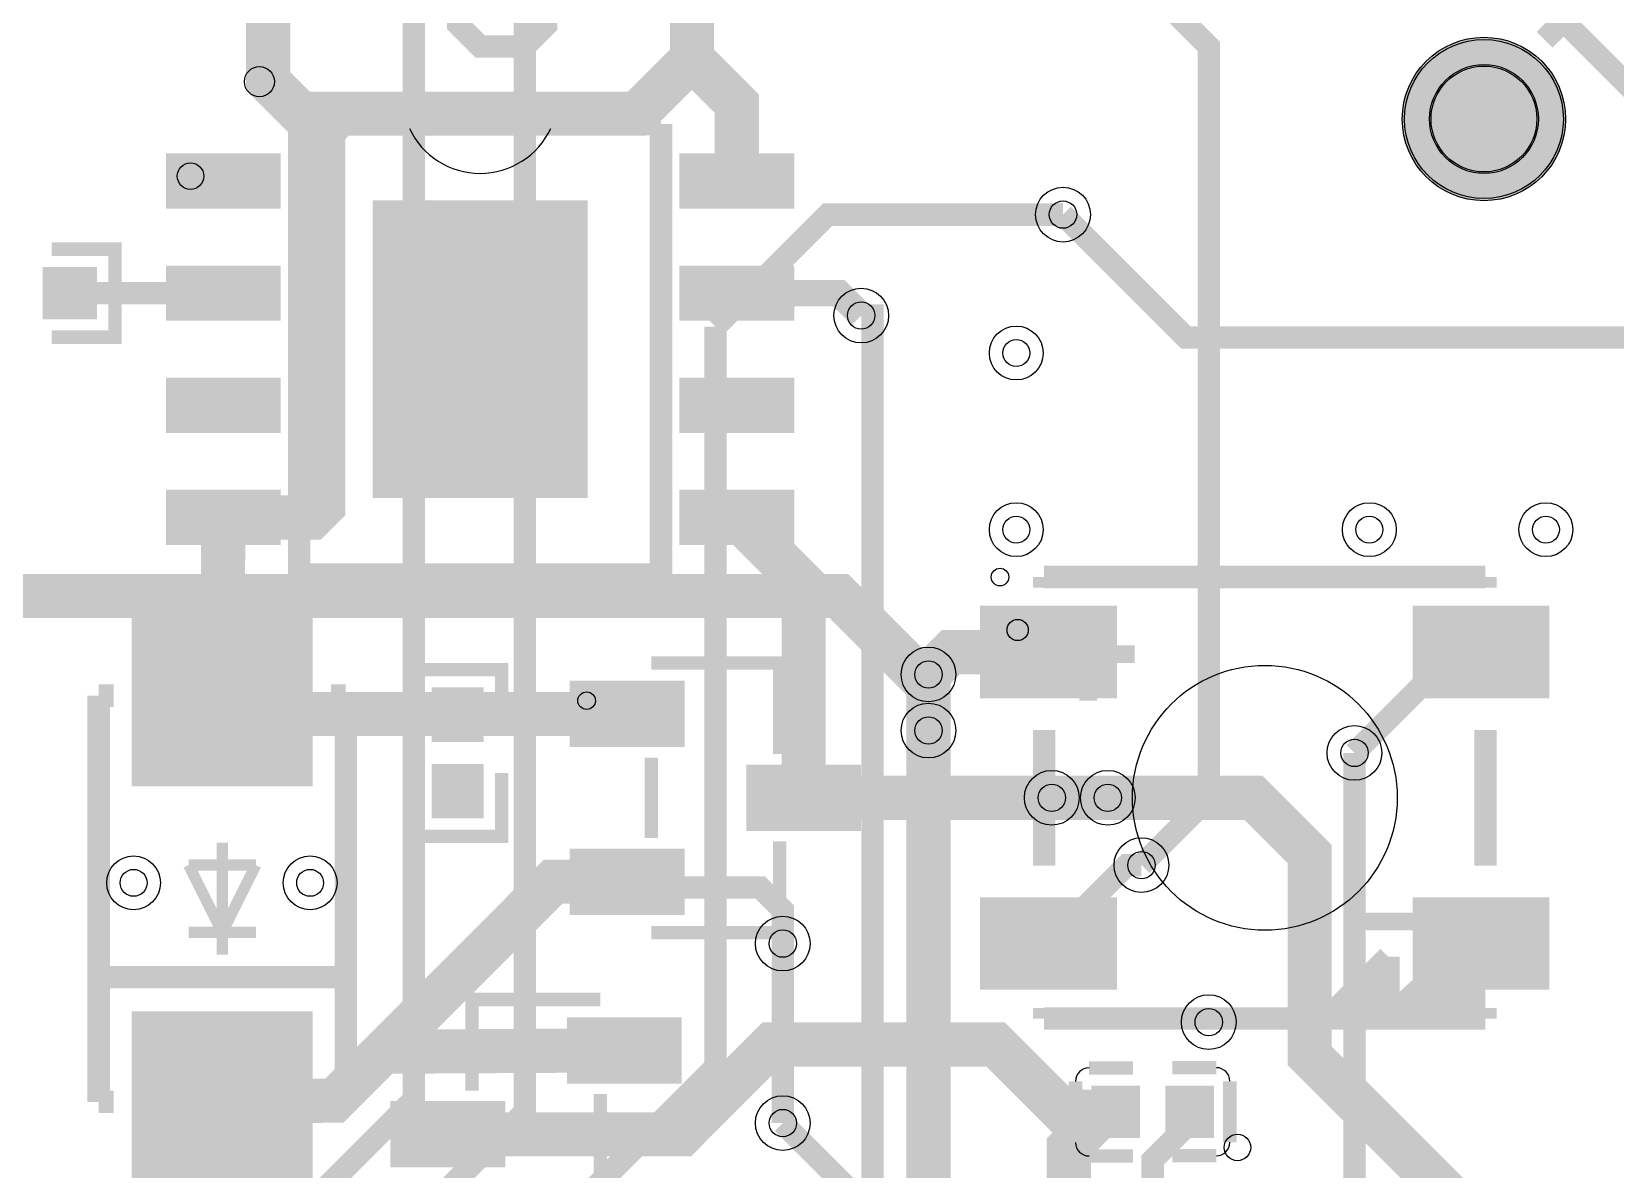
# Model space of a CAD drawing. Header units: millimetres. Extents: x -25 to 25, y -25 to 25.8.
# Drawn here: x -5.08 to 12.86, y 4.68 to 17.57 of the extents above; entities that cross this region are included whole.
import ezdxf

# ---------------------------------------------------------------- set-up
doc = ezdxf.new("R2010")
doc.units = ezdxf.units.MM
for name, color, linetype, true_color in [('BoardOutLine', 7, 'Continuous', 0xff00ff), ('BottomLayer', 7, 'Continuous', 0x0000ff), ('BottomSilkLayer', 7, 'Continuous', 0x66cc33), ('BottomSolderMaskLayer', 7, 'Continuous', 0xaa00ff), ('Document', 7, 'Continuous', 0xffffff), ('Hole', 7, 'Continuous', 0x222222), ('Multi-Layer', 7, 'Continuous', 0xc0c0c0), ('PWR', 7, 'Continuous', 0x008000), ('TopLayer', 7, 'Continuous', 0xff0000), ('TopPasteMaskLayer', 7, 'Continuous', 0x808080), ('TopSilkLayer', 7, 'Continuous', 0xffcc00), ('TopSolderMaskLayer', 7, 'Continuous', 0x800080)]:
    doc.layers.add(name, color=color, linetype=linetype, true_color=true_color)

msp = doc.modelspace()

# ---------------------------------------------------------------- hatches: boundary and pattern name
at = {"layer": 'BottomSolderMaskLayer'}
msp.add_hatch(color=256, dxfattribs=at).paths.add_polyline_path([(10.447726695453445, 16.57683515367023, 1), (12.298526797053649, 16.57683515367023, 1)])
at = {"layer": 'Document'}
for points in [[(6.790017780035669, 9.990017780035487), (6.790017780035669, 11.040030480060864), (6.990017780035487, 11.040030480060864), (6.990017780035487, 9.990017780035487)], [(-2.9485902971805444, 10.742214884429814), (-2.9485902971805444, 9.364033528067012), (-3.05676911353828, 9.364033528067012), (-3.0632969265938073, 9.466700533400967), (-3.061468122936162, 10.734112268224521), (-3.065151130302297, 10.737795275590543), (-2.953390906781806, 10.737795275590543), (-2.950850901701756, 10.740335280670593)], [(6.3650241300483685, 10.615011430022832), (7.415036830073632, 10.615011430022832), (7.415036830073632, 10.4150114300229), (6.3650241300483685, 10.4150114300229)], [(-3.36753873507746, 10.027940055880094), (-2.4963169926339788, 10.027940055880094), (-2.4937769875540425, 10.03048006096003), (-2.4937769875540425, 10.137160274320536), (-2.4988569977140287, 10.142240284480522), (-3.36753873507746, 10.142240284480522), (-3.372618745237446, 10.137160274320536), (-3.372618745237446, 10.020320040640058)], [(10.890017780035578, 7.390017780035578), (9.840005080010087, 7.390017780035578), (9.840005080010087, 7.5900177800355095), (10.890017780035578, 7.5900177800355095)], [(11.390017780035578, 7.5900177800355095), (11.390017780035578, 6.390017780035464), (10.090017780035623, 6.390017780035464)], [(-2.7640589281178336, 4.767462534925016), (-2.781000762001554, 4.763703327406574), (-2.997358394716798, 4.763703327406574), (-2.994818389636748, 6.12768605537201), (-2.973837947675861, 6.137185674371381), (-2.757480314960617, 6.137185674371381)]]:
    msp.add_hatch(color=256, dxfattribs=at).paths.add_polyline_path(points)
at = {"layer": 'Multi-Layer'}
msp.add_hatch(color=256, dxfattribs=at).paths.add_polyline_path([(10.473126746253547, 16.57683515367023, 1), (12.273126746253547, 16.57683515367023, 1)])
at = {"layer": 'TopLayer'}
for points in [[(-2.3083058166115507, 16.175031750063454), (-2.3083058166115507, 15.575031750063545), (-3.508305816611596, 15.575031750063545), (-3.508305816611596, 16.175031750063454)], [(3.50830581661171, 16.175031750063454), (3.50830581661171, 15.575031750063545), (2.3083058166115507, 15.575031750063545), (2.3083058166115507, 16.175031750063454)], [(-1.2000000000000455, 12.320015240030443), (-1.2000000000000455, 15.620015240030511), (1.2000000000000455, 15.620015240030511), (1.2000000000000455, 12.320015240030443)], [(-2.3083058166115507, 14.905029210058387), (-2.3083058166115507, 14.305029210058478), (-3.508305816611596, 14.305029210058478), (-3.508305816611596, 14.905029210058387)], [(3.50830581661171, 14.905029210058387), (3.50830581661171, 14.305029210058478), (2.3083058166115507, 14.305029210058478), (2.3083058166115507, 14.905029210058387)], [(-4.9299974599948655, 14.335026670053253), (-4.9299974599948655, 14.8750317500635), (-4.364363728727426, 14.8750317500635), (-4.364363728727426, 14.335026670053253)], [(-2.3083058166115507, 13.635026670053321), (-2.3083058166115507, 13.035026670053412), (-3.508305816611596, 13.035026670053412), (-3.508305816611596, 13.635026670053321)], [(3.50830581661171, 13.635026670053321), (3.50830581661171, 13.035026670053412), (2.3083058166115507, 13.035026670053412), (2.3083058166115507, 13.635026670053321)], [(-2.3083058166115507, 12.365024130048141), (-2.3083058166115507, 11.765024130048346), (-3.508305816611596, 11.765024130048346), (-3.508305816611596, 12.365024130048141)], [(3.50830581661171, 12.365024130048141), (3.50830581661171, 11.765024130048346), (2.3083058166115507, 11.765024130048346), (2.3083058166115507, 12.365024130048141)], [(-1.9210058420117093, 11.047066294132492), (-1.9210058420117093, 9.047066294132605), (-3.9210058420115956, 9.047066294132605), (-3.9210058420115956, 11.047066294132492)], [(7.1905257810515195, 10.040970281940531), (5.689382778765548, 10.040970281940531), (5.689382778765548, 11.039192278384462), (7.1905257810515195, 11.039192278384462)], [(12.08928117856226, 10.040970281940531), (10.590678181356225, 10.040970281940531), (10.590678181356225, 11.039192278384462), (12.08928117856226, 11.039192278384462)], [(-0.5240030480060796, 9.548031496063004), (0.016002032004053035, 9.548031496063004), (0.016002032004053035, 10.113665227330443), (-0.5240030480060796, 10.113665227330443)], [(2.291998983997928, 9.48996697993391), (1.0420116840234641, 9.48996697993391), (1.0420116840234641, 10.189992379984687), (2.291998983997928, 10.189992379984687)], [(-0.5240030480060796, 9.248006096012205), (0.016002032004053035, 9.248006096012205), (0.016002032004053035, 8.682372364744651), (-0.5240030480060796, 8.682372364744651)], [(4.291998983997928, 8.540030480060977), (3.042011684023464, 8.540030480060977), (3.042011684023464, 9.240030480061023), (4.291998983997928, 9.240030480061023)], [(2.291998983997928, 7.5900685801370855), (1.0420116840234641, 7.5900685801370855), (1.0420116840234641, 8.290068580137131), (2.291998983997928, 8.290068580137131)], [(7.1905257810515195, 6.740944881889732), (5.689382778765548, 6.740944881889732), (5.689382778765548, 7.739166878333663), (7.1905257810515195, 7.739166878333663)], [(12.08928117856226, 6.740944881889732), (10.590678181356225, 6.740944881889732), (10.590678181356225, 7.739166878333663), (12.08928117856226, 7.739166878333663)], [(-1.9210058420117093, 6.447040894081738), (-1.9210058420117093, 4.447040894081738), (-3.9210058420115956, 4.447040894081738), (-3.9210058420115956, 6.447040894081738)], [(1.0100076200152444, 6.379959359918757), (2.259994919989822, 6.379959359918757), (2.259994919989822, 5.679959359918712), (1.0100076200152444, 5.679959359918712)], [(6.950012700025354, 5.604013208026458), (7.450012700025354, 5.604013208026458), (7.450012700025354, 5.064008128016212), (6.950012700025354, 5.064008128016212)], [(7.790017780035669, 5.604013208026458), (8.290017780035669, 5.604013208026458), (8.290017780035669, 5.064008128016212), (7.790017780035669, 5.064008128016212)], [(-0.989992379984642, 5.4299974599948655), (0.25999491998982194, 5.4299974599948655), (0.25999491998982194, 4.72999745999482), (-0.989992379984642, 4.72999745999482)]]:
    msp.add_hatch(color=256, dxfattribs=at).paths.add_polyline_path(points)
at = {"layer": 'TopPasteMaskLayer'}
for points in [[(-2.3083058166115507, 16.175031750063454), (-2.3083058166115507, 15.575031750063545), (-3.508305816611596, 15.575031750063545), (-3.508305816611596, 16.175031750063454)], [(3.50830581661171, 16.175031750063454), (3.50830581661171, 15.575031750063545), (2.3083058166115507, 15.575031750063545), (2.3083058166115507, 16.175031750063454)], [(-1.2000000000000455, 12.320015240030443), (-1.2000000000000455, 15.620015240030511), (1.2000000000000455, 15.620015240030511), (1.2000000000000455, 12.320015240030443)], [(-2.3083058166115507, 14.905029210058387), (-2.3083058166115507, 14.305029210058478), (-3.508305816611596, 14.305029210058478), (-3.508305816611596, 14.905029210058387)], [(3.50830581661171, 14.905029210058387), (3.50830581661171, 14.305029210058478), (2.3083058166115507, 14.305029210058478), (2.3083058166115507, 14.905029210058387)], [(-4.945008890017789, 14.3750317500635), (-4.945008890017789, 14.835026670053253), (-4.905003810007656, 14.8750317500635), (-4.404368808737672, 14.8750317500635), (-4.364363728727426, 14.835026670053253), (-4.364363728727426, 14.3750317500635), (-4.404368808737672, 14.335026670053253), (-4.905003810007656, 14.335026670053253)], [(-2.3083058166115507, 13.635026670053321), (-2.3083058166115507, 13.035026670053412), (-3.508305816611596, 13.035026670053412), (-3.508305816611596, 13.635026670053321)], [(3.50830581661171, 13.635026670053321), (3.50830581661171, 13.035026670053412), (2.3083058166115507, 13.035026670053412), (2.3083058166115507, 13.635026670053321)], [(-2.3083058166115507, 12.365024130048141), (-2.3083058166115507, 11.765024130048346), (-3.508305816611596, 11.765024130048346), (-3.508305816611596, 12.365024130048141)], [(3.50830581661171, 12.365024130048141), (3.50830581661171, 11.765024130048346), (2.3083058166115507, 11.765024130048346), (2.3083058166115507, 12.365024130048141)], [(-1.9210058420117093, 11.047066294132492), (-1.9210058420117093, 9.047066294132605), (-3.9210058420115956, 9.047066294132605), (-3.9210058420115956, 11.047066294132492)], [(7.1905257810515195, 10.040970281940531), (5.689382778765548, 10.040970281940531), (5.689382778765548, 11.039192278384462), (7.1905257810515195, 11.039192278384462)], [(12.08928117856226, 10.040970281940531), (10.590678181356225, 10.040970281940531), (10.590678181356225, 11.039192278384462), (12.08928117856226, 11.039192278384462)], [(-0.4839979679958333, 9.53302006604008), (-0.024003048006079553, 9.53302006604008), (0.016002032004053035, 9.573025146050213), (0.016002032004053035, 10.073660147320197), (-0.024003048006079553, 10.113665227330443), (-0.4839979679958333, 10.113665227330443), (-0.5240030480060796, 10.073660147320197), (-0.5240030480060796, 9.573025146050213)], [(2.291998983997928, 9.48996697993391), (1.0420116840234641, 9.48996697993391), (1.0420116840234641, 10.189992379984687), (2.291998983997928, 10.189992379984687)], [(-0.4839979679958333, 9.263017526035014), (-0.024003048006079553, 9.263017526035014), (0.016002032004053035, 9.223012446024882), (0.016002032004053035, 8.722377444754898), (-0.024003048006079553, 8.682372364744651), (-0.4839979679958333, 8.682372364744651), (-0.5240030480060796, 8.722377444754898), (-0.5240030480060796, 9.223012446024882)], [(4.291998983997928, 8.540030480060977), (3.042011684023464, 8.540030480060977), (3.042011684023464, 9.240030480061023), (4.291998983997928, 9.240030480061023)], [(2.291998983997928, 7.5900685801370855), (1.0420116840234641, 7.5900685801370855), (1.0420116840234641, 8.290068580137131), (2.291998983997928, 8.290068580137131)], [(7.1905257810515195, 6.740944881889732), (5.689382778765548, 6.740944881889732), (5.689382778765548, 7.739166878333663), (7.1905257810515195, 7.739166878333663)], [(12.08928117856226, 6.740944881889732), (10.590678181356225, 6.740944881889732), (10.590678181356225, 7.739166878333663), (12.08928117856226, 7.739166878333663)], [(-1.9210058420117093, 6.447040894081738), (-1.9210058420117093, 4.447040894081738), (-3.9210058420115956, 4.447040894081738), (-3.9210058420115956, 6.447040894081738)], [(1.0100076200152444, 6.379959359918757), (2.259994919989822, 6.379959359918757), (2.259994919989822, 5.679959359918712), (1.0100076200152444, 5.679959359918712)], [(6.950012700025354, 5.604013208026458), (7.450012700025354, 5.604013208026458), (7.450012700025354, 5.064008128016212), (6.950012700025354, 5.064008128016212)], [(7.790017780035669, 5.604013208026458), (8.290017780035669, 5.604013208026458), (8.290017780035669, 5.064008128016212), (7.790017780035669, 5.064008128016212)], [(-0.989992379984642, 5.4299974599948655), (0.25999491998982194, 5.4299974599948655), (0.25999491998982194, 4.72999745999482), (-0.989992379984642, 4.72999745999482)]]:
    msp.add_hatch(color=256, dxfattribs=at).paths.add_polyline_path(points)
at = {"layer": 'TopSilkLayer'}
msp.add_hatch(color=256, dxfattribs=at).paths.add_polyline_path([(10.290017780035669, 7.0900177800355095), (10.290017780035669, 6.489992379984756), (10.190017780035532, 6.389992379984733), (9.589992379984778, 6.389992379984733)])
at = {"layer": 'TopSolderMaskLayer'}
for points in [[(10.447726695453445, 16.57683515367023, 1), (12.298526797053649, 16.57683515367023, 1)], [(-2.2575057150114617, 16.187731775463476), (-2.2575057150114617, 15.562331724663409), (-3.559105918211685, 15.562331724663409), (-3.559105918211685, 16.187731775463476)], [(3.559105918211799, 16.187731775463476), (3.559105918211799, 15.562331724663409), (2.2575057150114617, 15.562331724663409), (2.2575057150114617, 16.187731775463476)], [(-1.2184727642182906, 12.28508990136254), (-1.2184727642182906, 15.6549400410629), (1.2184727642182906, 15.6549400410629), (1.2184727642182906, 12.28508990136254)], [(-4.955395229694886, 14.309626619253208), (-4.955395229694886, 14.900431800863544), (-4.3389636779273815, 14.900431800863544), (-4.3389636779273815, 14.309626619253208)], [(-2.2575057150114617, 14.91772923545841), (-2.2575057150114617, 14.292329184658342), (-3.559105918211685, 14.292329184658342), (-3.559105918211685, 14.91772923545841)], [(3.559105918211799, 14.91772923545841), (3.559105918211799, 14.292329184658342), (2.2575057150114617, 14.292329184658342), (2.2575057150114617, 14.91772923545841)], [(-2.2575057150114617, 13.647726695453343), (-2.2575057150114617, 13.022326644653276), (-3.559105918211685, 13.022326644653276), (-3.559105918211685, 13.647726695453343)], [(3.559105918211799, 13.647726695453343), (3.559105918211799, 13.022326644653276), (2.2575057150114617, 13.022326644653276), (2.2575057150114617, 13.647726695453343)], [(-2.2575057150114617, 12.377724155448277), (-2.2575057150114617, 11.75232410464821), (-3.559105918211685, 11.75232410464821), (-3.559105918211685, 12.377724155448277)], [(3.559105918211799, 12.377724155448277), (3.559105918211799, 11.75232410464821), (2.2575057150114617, 11.75232410464821), (2.2575057150114617, 12.377724155448277)], [(-1.8956057912116648, 11.072468280420367), (-1.8956057912116648, 9.021668178820278), (-3.946405892811754, 9.021668178820278), (-3.946405892811754, 11.072468280420367)], [(7.215946046945874, 10.015619263496546), (5.663964233304796, 10.015619263496546), (5.663964233304796, 11.064551038779427), (7.215946046945874, 11.064551038779427)], [(12.114661874485137, 10.015619263496546), (10.565306087601357, 10.015619263496546), (10.565306087601357, 11.064551038779427), (12.114661874485137, 11.064551038779427)], [(-0.54825114320181, 9.521427153108334), (0.04025012719978349, 9.521427153108334), (0.04025012719978349, 10.140271959753704), (-0.54825114320181, 10.140271959753704)], [(2.317398518673258, 9.464566007473081), (1.0166121493482478, 9.464566007473081), (1.0166121493482478, 10.21539335244563), (2.317398518673258, 10.21539335244563)], [(-0.54825114320181, 9.274610438966874), (0.04025012719978349, 9.274610438966874), (0.04025012719978349, 8.65576563232139), (-0.54825114320181, 8.65576563232139)], [(4.317398518673144, 8.514631350921718), (3.016612149348248, 8.514631350921718), (3.016612149348248, 9.265431452521852), (4.317398518673144, 9.265431452521852)], [(2.317398518673258, 7.564669450997826), (1.0166121493482478, 7.564669450997826), (1.0166121493482478, 8.315469552598074), (2.317398518673258, 8.315469552598074)], [(7.215946046945874, 6.715591282795458), (5.663964233304796, 6.715591282795458), (5.663964233304796, 7.764523058078339), (7.215946046945874, 7.764523058078339)], [(12.114661874485137, 6.715591282795458), (10.565306087601357, 6.715591282795458), (10.565306087601357, 7.764523058078339), (12.114661874485137, 7.764523058078339)], [(-1.8956057912116648, 6.472440944881896), (-1.8956057912116648, 4.421640843281693), (-3.946405892811754, 4.421640843281693), (-3.946405892811754, 6.472440944881896)], [(0.9846080853400281, 6.405358489058017), (2.285394454665038, 6.405358489058017), (2.285394454665038, 5.654558387457769), (0.9846080853400281, 5.654558387457769)], [(6.924624262151838, 5.629413258826503), (7.475424363751927, 5.629413258826503), (7.475424363751927, 5.038608077216168), (6.924624262151838, 5.038608077216168)], [(7.764606116308869, 5.629413258826503), (8.315406217909185, 5.629413258826503), (8.315406217909185, 5.038608077216168), (7.764606116308869, 5.038608077216168)], [(-1.015391914659972, 5.455396589134125), (0.2853944546650382, 5.455396589134125), (0.2853944546650382, 4.7045964875339905), (-1.015391914659972, 4.7045964875339905)]]:
    msp.add_hatch(color=256, dxfattribs=at).paths.add_polyline_path(points)

# ---------------------------------------------------------------- linework, layer by layer
at = {"layer": 'BoardOutLine'}
msp.add_circle((0, 0), 25.000000000000004, dxfattribs=at)
at = {"layer": 'BottomLayer', "const_width": 0.25400050800101603}
for points in [[(-6.9850139700279215, 11.811023622047173), (-6.9850139700279215, 18.79603759207521), (-4.953009906019815, 20.828041656083315), (4.826009652019366, 20.828041656083315), (8.255016510033101, 17.39903479806958), (8.255016510033101, 8.890017780035578), (7.493014986029948, 8.128016256032538)], [(-2.794005588011146, 3.429006858013736), (-0.7493014986029038, 5.473710947421864), (-0.7493014986029038, 19.685039370078698)], [(-2.413004826009683, 2.413004826009683), (0.5080010160020265, 5.334010668021278), (0.5080010160020265, 19.685039370078698)], [(2.667005334010696, 14.224028448056856), (3.9370078740157624, 15.494030988061922), (6.604013208026345, 15.494030988061922)], [(4.318008636017339, 14.35102870205742), (4.445008890017789, 14.35102870205742), (4.445008890017789, -1.5240030480060796), (4.826009652019366, -1.9050038100076563), (4.826009652019366, -2.5400050800101326), (4.445008890017789, -2.9210058420117093), (3.6830073660146354, -2.9210058420117093)], [(-3.5560071120141856, 3.048006096012159), (-3.5560071120141856, 2.2860045720091193), (-3.048006096012159, 1.7780035560070928), (-1.397002794005516, 1.7780035560070928), (2.667005334010696, 5.842011684023305), (2.667005334010696, 14.224028448056856)], [(8.382016764033551, -10.795021590043234), (12.573025146050213, -6.604013208026458), (12.573025146050213, -1.7780035560070928), (9.90601981203963, 0.8890017780034896), (9.90601981203963, 9.398018796037604)], [(3.429006858013736, 7.239014478028935), (3.429006858013736, 5.207010414020829)]]:
    msp.add_lwpolyline(points, dxfattribs=at)
at = {"layer": 'BottomSilkLayer'}
msp.add_circle((0, 0), 25.000000000000004, dxfattribs=at)
at = {"layer": 'BottomSolderMaskLayer'}
for centre, radius in [((11.373126746253547, 16.57683515367023), 0.9254000508001016), ((11.373304546609006, 16.576885953771807), 0.6169333672000678)]:
    msp.add_circle(centre, radius, dxfattribs=at)
at = {"layer": 'Document'}
for centre, radius in [((-3.2799085598171587, 15.929895859791714), 0.15011430022860048), ((6.0901701803402375, 10.789941579883134), 0.11988823977647957), ((1.2070104140208286, 9.990093980188021), 0.10007620015240032)]:
    msp.add_circle(centre, radius, dxfattribs=at)
at = {"layer": 'Hole'}
for centre, radius in [((6.604013208026345, 15.494030988061922), 0.15499110998222), ((4.318008636017339, 14.35102870205742), 0.15499110998222), ((6.074676149352399, 13.92710185420367), 0.15250190500381003), ((6.074676149352399, 11.92710185420367), 0.15250190500381003), ((10.074676149352399, 11.92710185420367), 0.15250190500381003), ((12.074676149352399, 11.92710185420367), 0.15250190500381003), ((5.080010160020265, 10.287020574041094), 0.15499110998222), ((5.080010160020265, 9.652019304038618), 0.15499110998222), ((9.90601981203963, 9.398018796037604), 0.15499110998222), ((6.477012954025895, 8.890017780035578), 0.15499110998222), ((7.112014224028371, 8.890017780035578), 0.15499110998222), ((7.493014986029948, 8.128016256032538), 0.15499110998222), ((-3.9253238506477146, 7.92710185420367), 0.15250190500381003), ((-1.9253238506477146, 7.92710185420367), 0.15250190500381003), ((3.429006858013736, 7.239014478028935), 0.15499110998222), ((8.255016510033101, 6.3500127000253315), 0.15499110998222), ((3.429006858013736, 5.207010414020829), 0.15499110998222)]:
    msp.add_circle(centre, radius, dxfattribs=at)
at = {"layer": 'Multi-Layer'}
for centre, radius in [((11.373126746253547, 16.57683515367023), 0.9000000000000001), ((11.373304546609006, 16.576885953771807), 0.6000000000000001), ((6.604013208026345, 15.494030988061922), 0.31000762001524007), ((4.318008636017339, 14.35102870205742), 0.31000762001524007), ((6.074676149352399, 13.92710185420367), 0.30500381000762006), ((6.074676149352399, 11.92710185420367), 0.30500381000762006), ((10.074676149352399, 11.92710185420367), 0.30500381000762006), ((12.074676149352399, 11.92710185420367), 0.30500381000762006), ((5.080010160020265, 10.287020574041094), 0.31000762001524007), ((5.080010160020265, 9.652019304038618), 0.31000762001524007), ((9.90601981203963, 9.398018796037604), 0.31000762001524007), ((6.477012954025895, 8.890017780035578), 0.31000762001524007), ((7.112014224028371, 8.890017780035578), 0.31000762001524007), ((7.493014986029948, 8.128016256032538), 0.31000762001524007), ((-3.9253238506477146, 7.92710185420367), 0.30500381000762006), ((-1.9253238506477146, 7.92710185420367), 0.30500381000762006), ((3.429006858013736, 7.239014478028935), 0.31000762001524007), ((8.255016510033101, 6.3500127000253315), 0.31000762001524007), ((3.429006858013736, 5.207010414020829), 0.31000762001524007)]:
    msp.add_circle(centre, radius, dxfattribs=at)
at = {"layer": 'PWR', "const_width": 0.5}
for points in [[(5.080010160020265, 10.287020574041094), (4.953009906019815, 10.287020574041094), (4.064008128016212, 11.176022352044697), (-6.223012446024882, 11.176022352044697), (-8.001016002031974, 9.398018796037604), (-9.779019558039067, 9.398018796037604)], [(5.080010160020265, 9.652019304038618), (5.080010160020265, 10.287020574041094)], [(5.080010160020265, 9.652019304038618), (5.080010160020265, 10.287020574041094)], [(11.049022098044134, -3.9370078740157624), (11.049022098044134, -0.8890017780036032), (9.525019050038054, 0.6350012700024763), (6.858013716027472, 0.6350012700024763), (5.080010160020265, 2.413004826009683), (5.080010160020265, 9.652019304038618)], [(7.112014224028371, 8.890017780035578), (6.477012954025895, 8.890017780035578)], [(12.065024130048187, 2.032004064008106), (12.065024130048187, 3.3020066040131724), (9.398018796037604, 5.969011938023868), (9.398018796037604, 8.255016510032988), (8.763017526035128, 8.890017780035578), (7.112014224028371, 8.890017780035578)]]:
    msp.add_lwpolyline(points, dxfattribs=at)
at = {"layer": 'TopLayer'}
for points, const_width in [([(-2.400304800609547, 18.326136652273362), (-2.400304800609547, 17.00533401066798), (-2.032004064008106, 16.63703327406654), (1.7780035560070928, 16.63703327406654), (2.400304800609547, 17.259334518668993), (2.400304800609547, 18.326136652273362)], 0.5), ([(0.7493014986030175, 18.326136652273362), (0.7493014986030175, 17.640335280670456), (0.5080010160020265, 17.39903479806958), (0, 17.39903479806958), (-0.2489204978410271, 17.647955295910606), (-0.2489204978410271, 18.326136652273362)], 0.25400050800101603), ([(2.400304800609547, 17.259334518668993), (2.9083058166115734, 16.751333502666967), (2.9083058166115734, 15.8750317500635)], 0.5), ([(-1.590347980695924, 16.63703327406654), (-1.7780035560070928, 16.44937769875537), (-1.7780035560070928, 12.19202438404875), (-1.9050038100076563, 12.065024130048187), (-2.9083058166115734, 12.065024130048187)], 0.5), ([(6.604013208026345, 15.494030988061922), (7.995935991872102, 14.102108204216393), (17.383794767589507, 14.102108204216393)], 0.25400050800101603), ([(-4.647193294386511, 14.605029210058433), (-2.9083058166115734, 14.605029210058433)], 0.25400050800101603), ([(4.318008636017339, 14.35102870205742), (4.064008128016212, 14.605029210058433), (2.9083058166115734, 14.605029210058433)], 0.30000000000000004), ([(-2.9083058166115734, 12.065024130048187), (-2.9210058420117093, 10.045720091440216)], 0.5), ([(2.9083058166115734, 12.065024130048187), (3.6670053340105824, 11.306324612649178), (3.6670053340105824, 8.890017780035578)], 0.5), ([(5.080010160020265, 10.287020574041094), (5.333020066040035, 10.540030480060864), (6.439928879857689, 10.540030480060864)], 0.5), ([(9.90601981203963, 9.398018796037604), (11.048006096012159, 10.540005080010133), (11.339852679705473, 10.540005080010133)], 0.25400050800101603), ([(5.080010160020265, 9.652019304038618), (5.080010160020265, 10.287020574041094)], 0.5), ([(-2.9210058420117093, 10.046990093980071), (-2.7139954279908807, 9.839979679959242), (1.667005334010696, 9.839979679959242)], 0.5), ([(7.112014224028371, 8.890017780035578), (3.6670053340105824, 8.890017780035578)], 0.5), ([(6.439928879857689, 7.240030480060909), (7.327914655829318, 8.128016256032538), (7.493014986029948, 8.128016256032538)], 0.25400050800101603), ([(-2.9210058420117093, 5.4470408940818515), (-2.553975107950123, 5.080010160020265), (-2.9210058420117093, 5.4470408940818515), (-1.651003302006643, 5.461010922021842), (0.8280416560834283, 7.9400558801117995), (1.667005334010696, 7.9400558801117995)], 0.5), ([(1.667005334010696, 7.9400558801117995), (1.7330454660909709, 7.874015748031525), (3.175006350012609, 7.874015748031525), (3.429006858013736, 7.6200152400305114), (3.429006858013736, 7.239014478028935)], 0.25400050800101603), ([(-1.0972821945644, 6.014732029463971), (1.6357632715265709, 6.029972059944043)], 0.5), ([(7.074930149860165, 5.334010668021278), (6.604013208026345, 5.334010668021278), (5.842011684023419, 6.096012192024318), (3.302006604013286, 6.096012192024318), (2.2860045720091193, 5.080010160020265), (-0.36499872999741, 5.080010160020265)], 0.5), ([(6.670053340106733, 4.021082042164039), (6.670053340106733, 4.929133858267733), (7.074930149860165, 5.334010668021278)], 0.5), ([(8.16510033020063, 5.334010668021278), (7.620015240030398, 4.788925577851046), (7.620015240030398, 4.021082042164039)], 0.25400050800101603), ([(4.242849885699798, 4.064008128016212), (4.242849885699798, 4.393167386334767), (3.429006858013736, 5.207010414020829)], 0.25400050800101603)]:
    msp.add_lwpolyline(points, dxfattribs=dict(at, const_width=const_width))
at = {"layer": 'TopSilkLayer'}
for points, const_width in [([(14.802768605537267, 20.21849123698246), (12.060020320040621, 17.475717551435082)], 0.25400050800101603), ([(17.435788671577257, 12.527711455422946), (12.273888747777391, 17.689611379222697)], 0.25400050800101603), ([(-2.050038100076108, 11.420116840233618), (-2.050038100076108, 16.52019304038606)], 0.25400050800101603), ([(-0.8001016002032202, 16.519939039878068), (-2.050038100076108, 16.519939039878068)], 0.25400050800101603), ([(0.8001016002032202, 16.519939039878068), (2.050038100076222, 16.519939039878068)], 0.25400050800101603), ([(2.050038100076222, 16.519939039878068), (2.050038100076222, 11.419862839725624)], 0.25400050800101603), ([(-4.853797307594505, 14.106426212852398), (-4.135763271526457, 14.106426212852398), (-4.135763271526457, 15.103632207264468), (-4.853797307594505, 15.103632207264468)], 0.15240030480060962), ([(2.050038100076222, 11.420116840233618), (-2.050038100076108, 11.420116840233618)], 0.25400050800101603), ([(6.389966979933888, 11.390068580137154), (11.389966979933888, 11.390068580137154)], 0.25400050800101603), ([(6.389966979933888, 11.270332740665367), (6.389966979933888, 11.390068580137154)], 0.25400050800101603), ([(11.389966979933888, 11.390068580137154), (11.389966979933888, 11.270332740665367)], 0.25400050800101603), ([(-0.7526035052070483, 9.624231648463365), (-0.7526035052070483, 10.342265684531412), (0.2446024892050218, 10.342265684531412), (0.2446024892050218, 9.624231648463365)], 0.15240030480060962), ([(1.9407924815849356, 10.416230632461179), (3.393218186436343, 10.416230632461179), (3.393218186436343, 9.384607569215177)], 0.15240030480060962), ([(-4.320980441960842, 5.4470408940818515), (-4.321005842011687, 10.04709169418345)], 0.25400050800101603), ([(-4.321005842011687, 10.04709169418345), (-4.152146304292614, 10.04709169418345)], 0.25400050800101603), ([(-1.6898653797306906, 10.04709169418345), (-1.5210058420116184, 10.04709169418345)], 0.25400050800101603), ([(-1.5210312420624632, 5.4470408940818515), (-1.5210058420116184, 10.04709169418345)], 0.25400050800101603), ([(6.389966979933888, 8.120447040894078), (6.389966979933888, 9.65969011938023)], 0.25400050800101603), ([(11.389966979933888, 9.65969011938023), (11.389966979933888, 8.120447040894078)], 0.25400050800101603), ([(1.9407924815849356, 8.434620269240554), (1.9407924815849356, 9.345415290830488)], 0.15240030480060962), ([(-0.7526035052070483, 9.171805943611844), (-0.7526035052070483, 8.453771907543796), (0.2446024892050218, 8.453771907543796), (0.2446024892050218, 9.171805943611844)], 0.15240030480060962), ([(-2.9210058420117093, 8.382016764033551), (-2.9210058420117093, 7.112014224028371)], 0.12700025400050802), ([(1.9407924815849356, 7.363804927609863), (3.393218186436343, 7.363804927609863), (3.393218186436343, 8.395427990855978)], 0.15240030480060962), ([(-3.3020066040131724, 8.128067056134114), (-2.9210058420117093, 7.366065532131074)], 0.12700025400050802), ([(-2.9210058420117093, 8.128067056134114), (-3.3020066040131724, 8.128067056134114)], 0.12700025400050802), ([(-2.5400050800101326, 8.128067056134114), (-2.9210058420117093, 7.366065532131074)], 0.12700025400050802), ([(-2.9210058420117093, 8.128067056134114), (-2.5400050800101326, 8.128067056134114)], 0.12700025400050802), ([(-2.9210058420117093, 7.366065532131074), (-3.3020066040131724, 7.366065532131074)], 0.12700025400050802), ([(-2.9210058420117093, 7.366065532131074), (-2.5400050800101326, 7.366065532131074)], 0.12700025400050802), ([(10.290017780035669, 7.0900177800355095), (10.290017780035669, 6.389992379984733), (10.290017780035669, 6.389992379984733), (9.589992379984778, 6.389992379984733), (10.290017780035669, 7.090271780543617)], 0.25400050800101603), ([(-1.5210312420624632, 6.858064516129048), (-4.321005842011687, 6.858064516129048)], 0.25400050800101603), ([(1.3612141224282368, 6.60622301244598), (-0.09121158242317051, 6.60622301244598), (-0.09121158242317051, 5.574599949199865)], 0.15240030480060962), ([(6.389966979933888, 6.390068580137154), (6.389966979933888, 6.509804419608827)], 0.25400050800101603), ([(11.389966979933888, 6.390068580137154), (6.389966979933888, 6.390068580137154)], 0.25400050800101603), ([(11.389966979933888, 6.509804419608827), (11.389966979933888, 6.390068580137154)], 0.25400050800101603), ([(6.746202692405404, 4.986766573533146), (6.746202692405404, 5.679171958343886)], 0.15240030480060962), ([(6.8986283972567435, 5.831546863093649), (7.3986283972567435, 5.831546863093649)], 0.15240030480060962), ([(7.841402082804279, 5.833629667259288), (8.341402082804052, 5.833629667259288)], 0.15240030480060962), ([(8.493827787655619, 5.68128016256037), (8.493827787655619, 4.988849377698671)], 0.15240030480060962), ([(-4.320980441960842, 5.4470408940818515), (-4.152146304292614, 5.4470408940818515)], 0.25400050800101603), ([(-1.6898653797306906, 5.4470408940818515), (-1.5210312420624632, 5.4470408940818515)], 0.25400050800101603), ([(1.3612141224282368, 5.535407670815289), (1.3612141224282368, 4.6246126492252415)], 0.15240030480060962), ([(7.3986283972567435, 4.834366268732538), (6.8986283972567435, 4.834366268732538)], 0.15240030480060962), ([(8.341402082804052, 4.836499872999639), (7.841402082804279, 4.836499872999639)], 0.15240030480060962)]:
    msp.add_lwpolyline(points, dxfattribs=dict(at, const_width=const_width))
for centre, radius in [((0, 0), 25.000000000000004), ((-2.500127000253997, 17), 0.17018034036068075), ((5.890271780543571, 11.389890779781581), 0.10007620015240032), ((8.890779781559559, 8.890017780035578), 1.5001270002540006), ((8.580391160782256, 4.930911861823688), 0.15011430022860048)]:
    msp.add_circle(centre, radius, dxfattribs=at)
for centre, radius, start, end in [((0, 16.845188602033886), 0.883743967487935, 205.12892593664353, 334.8710740633565), ((6.898628397256971, 5.679171958343886), 0.15240030480060962, 90, 180), ((8.341402082804052, 5.681254762509411), 0.15240030480060962, 0, 90), ((6.898628397256971, 4.986766573533259), 0.15240030480060962, 180.00000000000867, 270), ((8.341402082804052, 4.988849377698671), 0.15240030480060962, 270, 0)]:
    msp.add_arc(centre, radius, start, end, dxfattribs=at)
at = {"layer": 'TopSolderMaskLayer'}
for centre, radius in [((11.373126746253547, 16.57683515367023), 0.9254000508001016), ((11.373304546609006, 16.576885953771807), 0.6169333672000678)]:
    msp.add_circle(centre, radius, dxfattribs=at)

doc.saveas('drawing.dxf')
